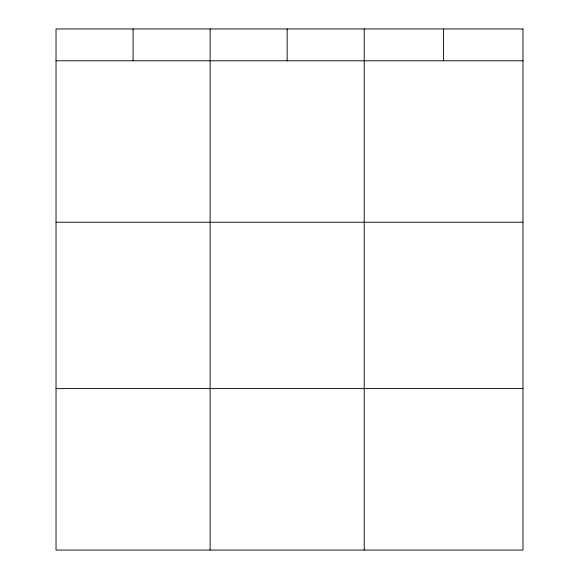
<?xml version="1.0" encoding="UTF-8"?>
<svg xmlns="http://www.w3.org/2000/svg" width="579" height="579" viewBox="0 0 579 579"><rect width="100%" height="100%" fill="white"/><g stroke="black" fill="none" stroke-linecap="round" stroke-linejoin="round"><path stroke-width="0.87" d="M56.025 60.788L522.975 60.788M56.025 222.242L522.975 222.242M56.025 388.596L522.975 388.596M443.594 28.95L443.594 60.788M364.213 28.95L364.213 550.05M287.162 28.95L287.162 60.788M210.119 28.95L210.119 550.05M133.076 28.95L133.076 60.788M522.975 28.95L56.025 28.95L56.025 550.05L522.975 550.05L522.975 28.95"/></g></svg>
